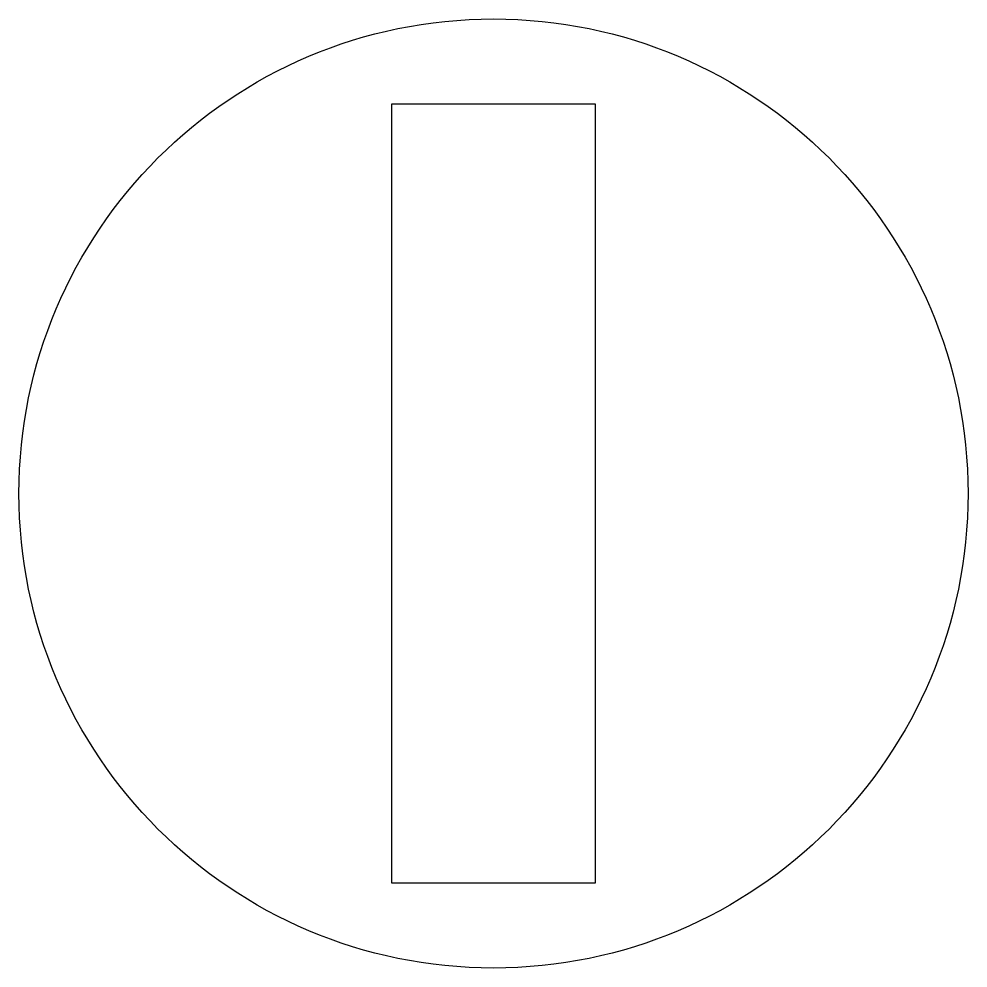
# Model space of a CAD drawing. Header units: inches. Extents: x 34.5 to 90.5, y 50.4 to 106.4.
import ezdxf

# ---------------------------------------------------------------- set-up
doc = ezdxf.new("R2010")
doc.units = ezdxf.units.IN
doc.header["$MEASUREMENT"] = 0

msp = doc.modelspace()

# ---------------------------------------------------------------- linework, layer by layer
for p, q in [((56.457, 101.394), (68.457, 101.394)), ((56.457, 55.394), (56.457, 101.394)), ((68.457, 101.394), (68.457, 55.394)), ((68.457, 55.394), (56.457, 55.394))]:
    msp.add_line(p, q)
msp.add_circle((62.457, 78.394), 28)

doc.saveas('drawing.dxf')
